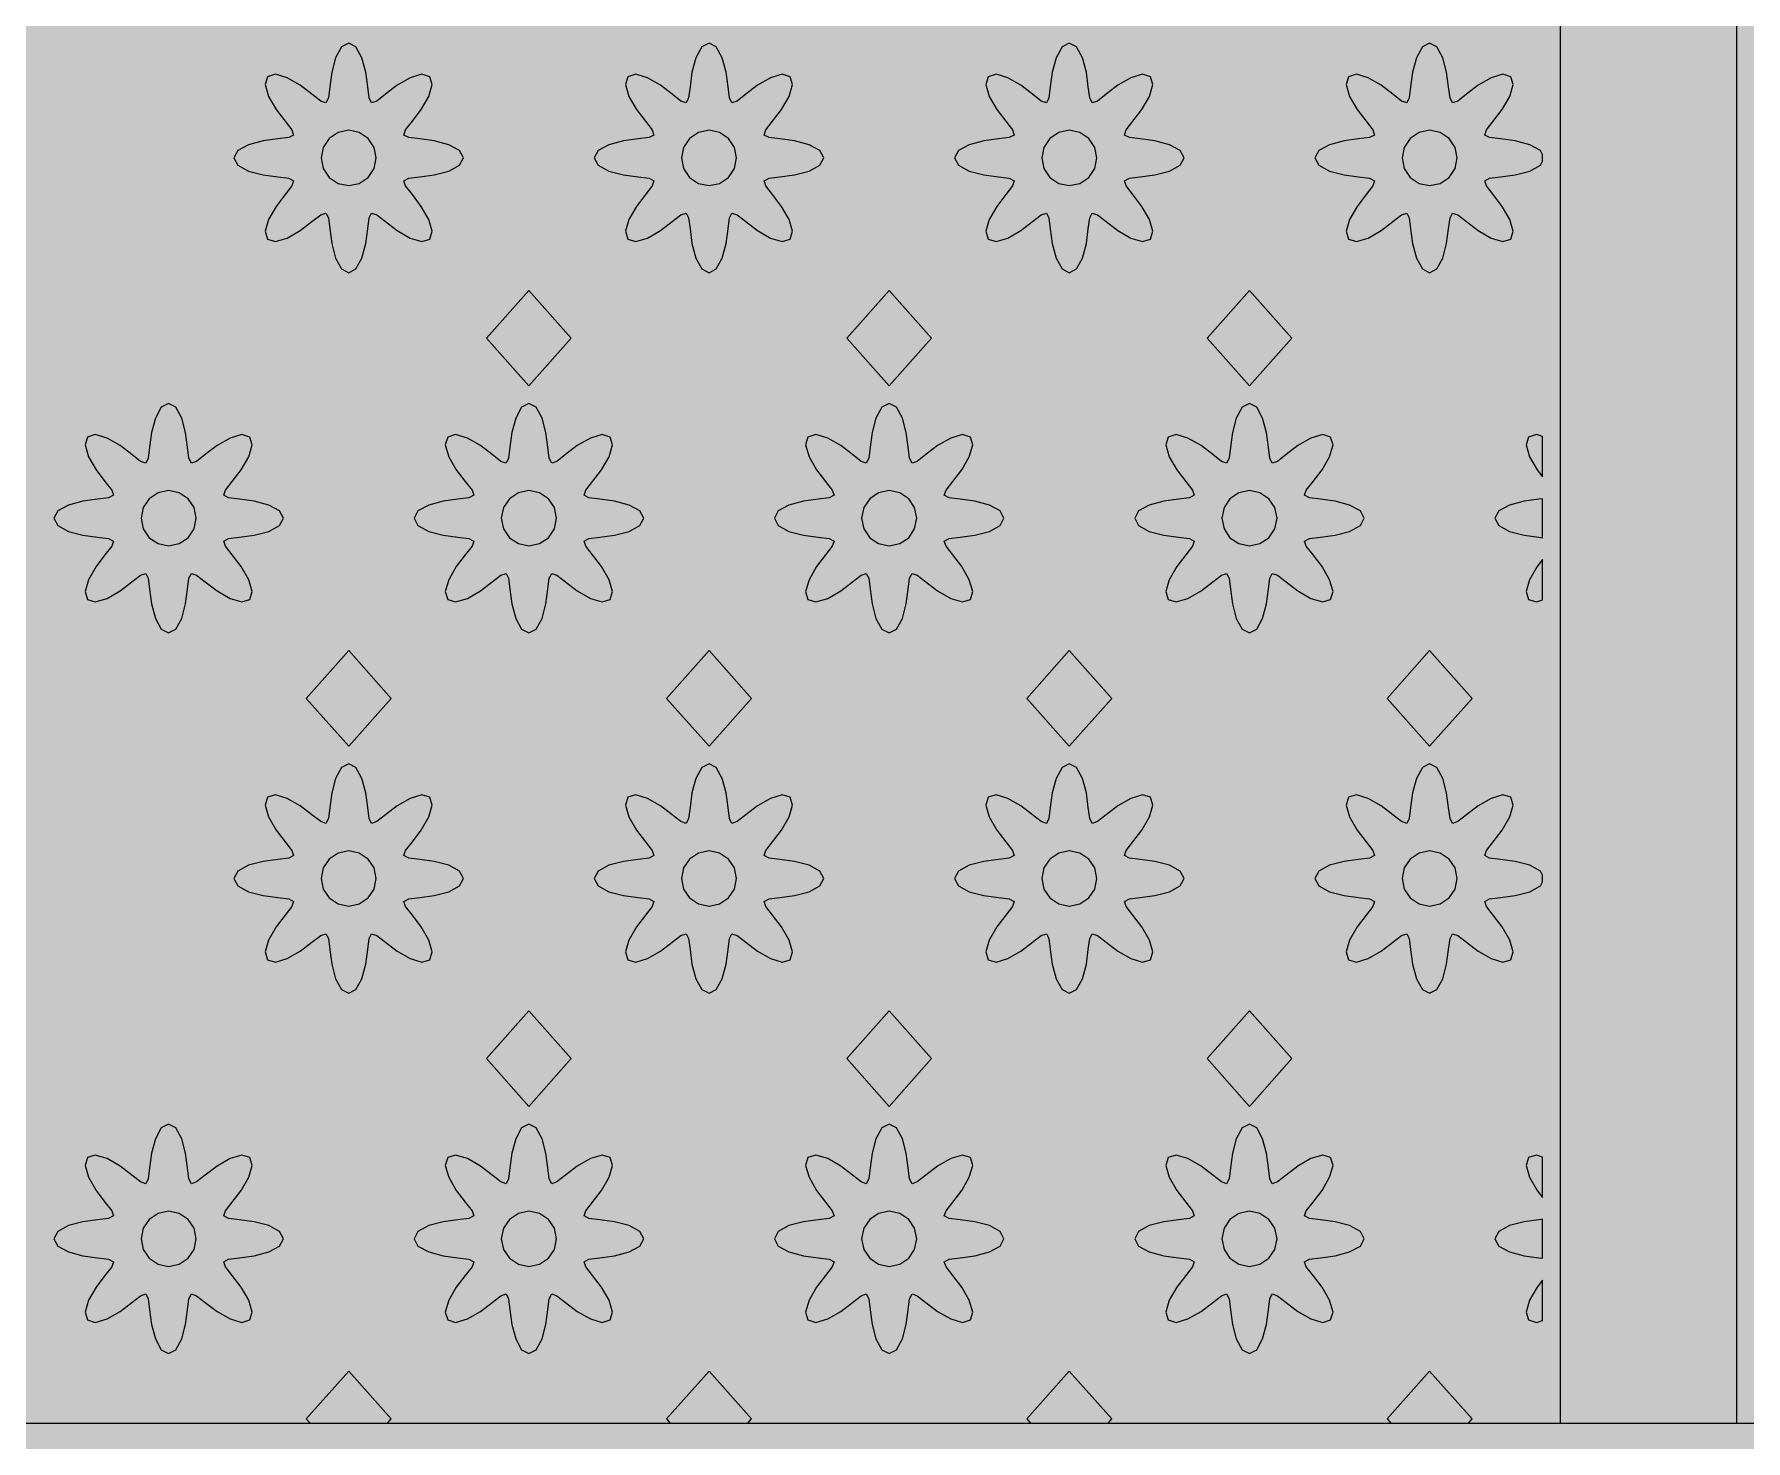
# Model space of a CAD drawing. Header units: millimetres. Extents: x -2000 to 16000, y -1200 to 12411.
# Drawn here: x 2279 to 3019, y 4466 to 5074 of the extents above; entities that cross this region are included whole.
import ezdxf

# ---------------------------------------------------------------- set-up
doc = ezdxf.new("R2010")
doc.units = ezdxf.units.MM
for name, color, linetype, lineweight, true_color in [('00_WHITE_BACKGROUND', 7, 'Continuous', 18, 0xffffff), ('03_FRAMES_DOORS', 7, 'Continuous', 18, 0x000000), ('06_ORNAMENT', 7, 'Continuous', 18, 0x000000)]:
    doc.layers.add(name, color=color, linetype=linetype, lineweight=lineweight, true_color=true_color)

msp = doc.modelspace()

# ---------------------------------------------------------------- linework, layer by layer
at = {"layer": '00_WHITE_BACKGROUND', "lineweight": 18, "true_color": 0xffffff}
msp.add_solid([(-2000, -1200), (16000, -1200), (-2000, 12410.687), (16000, 12410.687)], dxfattribs=at)
at = {"layer": '03_FRAMES_DOORS', "color": 7, "lineweight": 18, "true_color": 0x000000}
for points in [[(3015.2672, 4473.2824), (3015.2672, 5557.2519), (2938.9313, 5557.2519), (2938.9313, 4473.2824)], [(2259.542, 4473.2824), (2398.5344, 4473.2824), (2432, 4473.2824), (2554.2595, 4473.2824), (2587.7252, 4473.2824), (2709.9847, 4473.2824), (2743.4504, 4473.2824), (2865.7099, 4473.2824), (2899.1756, 4473.2824), (2938.9313, 4473.2824)], [(2938.9313, 4473.2824), (3015.2672, 4473.2824)], [(3015.2672, 4473.2824), (3022.9008, 4473.2824), (3054.9008, 4473.2824), (3177.1603, 4473.2824), (3210.626, 4473.2824), (3332.8855, 4473.2824), (3366.3511, 4473.2824), (3488.6107, 4473.2824), (3522.0763, 4473.2824), (3644.3359, 4473.2824), (3677.8015, 4473.2824), (3694.6565, 4473.2824)]]:
    msp.add_lwpolyline(points, dxfattribs=at)
at = {"layer": '06_ORNAMENT', "color": 7, "lineweight": 18, "true_color": 0x000000}
for points in [[(2365.6489, 5020.1069), (2367.3435, 5016.9618), (2371.9695, 5014.4122), (2378.2748, 5012.7481), (2384.5954, 5011.8779), (2389.3282, 5011.2977), (2391.4351, 5010.229), (2390.7023, 5007.9847), (2387.771, 5004.229), (2383.9084, 4999.1603), (2380.626, 4993.5267), (2379.1603, 4988.4427), (2380.1832, 4985.0229), (2383.6031, 4984), (2388.687, 4985.4656), (2394.3206, 4988.7481), (2399.3893, 4992.5954), (2403.145, 4995.5267), (2405.3893, 4996.2595), (2406.458, 4994.1679), (2407.0534, 4989.4351), (2407.9084, 4983.1145), (2409.5725, 4976.8092), (2412.1221, 4972.1832), (2415.2672, 4970.4885), (2418.4122, 4972.1832), (2420.9618, 4976.8092), (2422.626, 4983.1145), (2423.4809, 4989.4351), (2424.0763, 4994.1679), (2425.145, 4996.2595), (2427.3893, 4995.5267), (2431.145, 4992.5954), (2436.2137, 4988.7481), (2441.8473, 4985.4656), (2446.9313, 4984), (2450.3511, 4985.0229), (2451.374, 4988.4427), (2449.9084, 4993.5267), (2446.626, 4999.1603), (2442.7634, 5004.229), (2439.8321, 5007.9847), (2439.0992, 5010.229), (2441.2061, 5011.2977), (2445.9389, 5011.8779), (2452.2595, 5012.7481), (2458.5649, 5014.4122), (2463.1908, 5016.9618), (2464.8855, 5020.1069), (2463.1908, 5023.2519), (2458.5649, 5025.8015), (2452.2595, 5027.4656), (2445.9389, 5028.3206), (2441.2061, 5028.916), (2439.0992, 5029.9847), (2439.8321, 5032.229), (2442.7634, 5035.9847), (2446.626, 5041.0534), (2449.9084, 5046.687), (2451.374, 5051.771), (2450.3511, 5055.1908), (2446.9313, 5056.2137), (2441.8473, 5054.7481), (2436.2137, 5051.4656), (2431.145, 5047.6031), (2427.3893, 5044.6718), (2425.145, 5043.9389), (2424.0763, 5046.0458), (2423.4809, 5050.7786), (2422.626, 5057.084), (2420.9618, 5063.3893), (2418.4122, 5068.0305), (2415.2672, 5069.7252), (2412.1221, 5068.0305), (2409.5725, 5063.3893), (2407.9084, 5057.084), (2407.0534, 5050.7786), (2406.458, 5046.0458), (2405.3893, 5043.9389), (2403.145, 5044.6718), (2399.3893, 5047.6031), (2394.3206, 5051.4656), (2388.687, 5054.7481), (2383.6031, 5056.2137), (2380.1832, 5055.1908), (2379.1603, 5051.771), (2380.626, 5046.687), (2383.9084, 5041.0534), (2387.771, 5035.9847), (2390.7023, 5032.229), (2391.4351, 5029.9847), (2389.3282, 5028.916), (2384.5954, 5028.3206), (2378.2748, 5027.4656), (2371.9695, 5025.8015), (2367.3435, 5023.2519)], [(2521.374, 5020.1069), (2523.0687, 5016.9618), (2527.6947, 5014.4122), (2534, 5012.7481), (2540.3206, 5011.8779), (2545.0534, 5011.2977), (2547.1603, 5010.229), (2546.4275, 5007.9847), (2543.4962, 5004.229), (2539.6336, 4999.1603), (2536.3511, 4993.5267), (2534.8855, 4988.4427), (2535.9084, 4985.0229), (2539.3282, 4984), (2544.4122, 4985.4656), (2550.0458, 4988.7481), (2555.1145, 4992.5954), (2558.8702, 4995.5267), (2561.1145, 4996.2595), (2562.1832, 4994.1679), (2562.7786, 4989.4351), (2563.6336, 4983.1145), (2565.2977, 4976.8092), (2567.8473, 4972.1832), (2570.9924, 4970.4885), (2574.1374, 4972.1832), (2576.687, 4976.8092), (2578.3511, 4983.1145), (2579.2061, 4989.4351), (2579.8015, 4994.1679), (2580.8702, 4996.2595), (2583.1145, 4995.5267), (2586.8702, 4992.5954), (2591.9389, 4988.7481), (2597.5725, 4985.4656), (2602.6565, 4984), (2606.0763, 4985.0229), (2607.0992, 4988.4427), (2605.6336, 4993.5267), (2602.3511, 4999.1603), (2598.4885, 5004.229), (2595.5573, 5007.9847), (2594.8244, 5010.229), (2596.9313, 5011.2977), (2601.6641, 5011.8779), (2607.9847, 5012.7481), (2614.2901, 5014.4122), (2618.916, 5016.9618), (2620.6107, 5020.1069), (2618.916, 5023.2519), (2614.2901, 5025.8015), (2607.9847, 5027.4656), (2601.6641, 5028.3206), (2596.9313, 5028.916), (2594.8244, 5029.9847), (2595.5573, 5032.229), (2598.4885, 5035.9847), (2602.3511, 5041.0534), (2605.6336, 5046.687), (2607.0992, 5051.771), (2606.0763, 5055.1908), (2602.6565, 5056.2137), (2597.5725, 5054.7481), (2591.9389, 5051.4656), (2586.8702, 5047.6031), (2583.1145, 5044.6718), (2580.8702, 5043.9389), (2579.8015, 5046.0458), (2579.2061, 5050.7786), (2578.3511, 5057.084), (2576.687, 5063.3893), (2574.1374, 5068.0305), (2570.9924, 5069.7252), (2567.8473, 5068.0305), (2565.2977, 5063.3893), (2563.6336, 5057.084), (2562.7786, 5050.7786), (2562.1832, 5046.0458), (2561.1145, 5043.9389), (2558.8702, 5044.6718), (2555.1145, 5047.6031), (2550.0458, 5051.4656), (2544.4122, 5054.7481), (2539.3282, 5056.2137), (2535.9084, 5055.1908), (2534.8855, 5051.771), (2536.3511, 5046.687), (2539.6336, 5041.0534), (2543.4962, 5035.9847), (2546.4275, 5032.229), (2547.1603, 5029.9847), (2545.0534, 5028.916), (2540.3206, 5028.3206), (2534, 5027.4656), (2527.6947, 5025.8015), (2523.0687, 5023.2519)], [(2677.0992, 5020.1069), (2678.7939, 5016.9618), (2683.4198, 5014.4122), (2689.7252, 5012.7481), (2696.0458, 5011.8779), (2700.7786, 5011.2977), (2702.8855, 5010.229), (2702.1527, 5007.9847), (2699.2214, 5004.229), (2695.3588, 4999.1603), (2692.0763, 4993.5267), (2690.6107, 4988.4427), (2691.6336, 4985.0229), (2695.0534, 4984), (2700.1374, 4985.4656), (2705.771, 4988.7481), (2710.8397, 4992.5954), (2714.5954, 4995.5267), (2716.8397, 4996.2595), (2717.9084, 4994.1679), (2718.5038, 4989.4351), (2719.3588, 4983.1145), (2721.0229, 4976.8092), (2723.5725, 4972.1832), (2726.7176, 4970.4885), (2729.8626, 4972.1832), (2732.4122, 4976.8092), (2734.0763, 4983.1145), (2734.9313, 4989.4351), (2735.5267, 4994.1679), (2736.5954, 4996.2595), (2738.8397, 4995.5267), (2742.5954, 4992.5954), (2747.6641, 4988.7481), (2753.2977, 4985.4656), (2758.3817, 4984), (2761.8015, 4985.0229), (2762.8244, 4988.4427), (2761.3588, 4993.5267), (2758.0763, 4999.1603), (2754.2137, 5004.229), (2751.2824, 5007.9847), (2750.5496, 5010.229), (2752.6565, 5011.2977), (2757.3893, 5011.8779), (2763.7099, 5012.7481), (2770.0153, 5014.4122), (2774.6412, 5016.9618), (2776.3359, 5020.1069), (2774.6412, 5023.2519), (2770.0153, 5025.8015), (2763.7099, 5027.4656), (2757.3893, 5028.3206), (2752.6565, 5028.916), (2750.5496, 5029.9847), (2751.2824, 5032.229), (2754.2137, 5035.9847), (2758.0763, 5041.0534), (2761.3588, 5046.687), (2762.8244, 5051.771), (2761.8015, 5055.1908), (2758.3817, 5056.2137), (2753.2977, 5054.7481), (2747.6641, 5051.4656), (2742.5954, 5047.6031), (2738.8397, 5044.6718), (2736.5954, 5043.9389), (2735.5267, 5046.0458), (2734.9313, 5050.7786), (2734.0763, 5057.084), (2732.4122, 5063.3893), (2729.8626, 5068.0305), (2726.7176, 5069.7252), (2723.5725, 5068.0305), (2721.0229, 5063.3893), (2719.3588, 5057.084), (2718.5038, 5050.7786), (2717.9084, 5046.0458), (2716.8397, 5043.9389), (2714.5954, 5044.6718), (2710.8397, 5047.6031), (2705.771, 5051.4656), (2700.1374, 5054.7481), (2695.0534, 5056.2137), (2691.6336, 5055.1908), (2690.6107, 5051.771), (2692.0763, 5046.687), (2695.3588, 5041.0534), (2699.2214, 5035.9847), (2702.1527, 5032.229), (2702.8855, 5029.9847), (2700.7786, 5028.916), (2696.0458, 5028.3206), (2689.7252, 5027.4656), (2683.4198, 5025.8015), (2678.7939, 5023.2519)], [(2832.8244, 5020.1069), (2834.5191, 5016.9618), (2839.145, 5014.4122), (2845.4504, 5012.7481), (2851.771, 5011.8779), (2856.5038, 5011.2977), (2858.6107, 5010.229), (2857.8779, 5007.9847), (2854.9466, 5004.229), (2851.084, 4999.1603), (2847.8015, 4993.5267), (2846.3359, 4988.4427), (2847.3588, 4985.0229), (2850.7786, 4984), (2855.8626, 4985.4656), (2861.4962, 4988.7481), (2866.5649, 4992.5954), (2870.3206, 4995.5267), (2872.5649, 4996.2595), (2873.6336, 4994.1679), (2874.229, 4989.4351), (2875.084, 4983.1145), (2876.7481, 4976.8092), (2879.2977, 4972.1832), (2882.4427, 4970.4885), (2885.5878, 4972.1832), (2888.1374, 4976.8092), (2889.8015, 4983.1145), (2890.6565, 4989.4351), (2891.2519, 4994.1679), (2892.3206, 4996.2595), (2894.5649, 4995.5267), (2898.3206, 4992.5954), (2903.3893, 4988.7481), (2909.0229, 4985.4656), (2914.1069, 4984), (2917.5267, 4985.0229), (2918.5496, 4988.4427), (2917.084, 4993.5267), (2913.8015, 4999.1603), (2909.9389, 5004.229), (2907.0076, 5007.9847), (2906.2748, 5010.229), (2908.3817, 5011.2977), (2913.1145, 5011.8779), (2919.4351, 5012.7481), (2925.7405, 5014.4122), (2930.3664, 5016.9618), (2931.2977, 5018.687), (2931.2977, 5021.5115), (2930.3664, 5023.2519), (2925.7405, 5025.8015), (2919.4351, 5027.4656), (2913.1145, 5028.3206), (2908.3817, 5028.916), (2906.2748, 5029.9847), (2907.0076, 5032.229), (2909.9389, 5035.9847), (2913.8015, 5041.0534), (2917.084, 5046.687), (2918.5496, 5051.771), (2917.5267, 5055.1908), (2914.1069, 5056.2137), (2909.0229, 5054.7481), (2903.3893, 5051.4656), (2898.3206, 5047.6031), (2894.5649, 5044.6718), (2892.3206, 5043.9389), (2891.2519, 5046.0458), (2890.6565, 5050.7786), (2889.8015, 5057.084), (2888.1374, 5063.3893), (2885.5878, 5068.0305), (2882.4427, 5069.7252), (2879.2977, 5068.0305), (2876.7481, 5063.3893), (2875.084, 5057.084), (2874.229, 5050.7786), (2873.6336, 5046.0458), (2872.5649, 5043.9389), (2870.3206, 5044.6718), (2866.5649, 5047.6031), (2861.4962, 5051.4656), (2855.8626, 5054.7481), (2850.7786, 5056.2137), (2847.3588, 5055.1908), (2846.3359, 5051.771), (2847.8015, 5046.687), (2851.084, 5041.0534), (2854.9466, 5035.9847), (2857.8779, 5032.229), (2858.6107, 5029.9847), (2856.5038, 5028.916), (2851.771, 5028.3206), (2845.4504, 5027.4656), (2839.145, 5025.8015), (2834.5191, 5023.2519)], [(2403.3588, 5020.1069), (2404.2595, 5015.542), (2406.8397, 5011.6794), (2410.7176, 5009.0992), (2415.2672, 5008.1985), (2419.8168, 5009.0992), (2423.6947, 5011.6794), (2426.2748, 5015.542), (2427.1756, 5020.1069), (2426.2748, 5024.6565), (2423.6947, 5028.5191), (2419.8168, 5031.0992), (2415.2672, 5032.0153), (2410.7176, 5031.0992), (2406.8397, 5028.5191), (2404.2595, 5024.6565)], [(2559.084, 5020.1069), (2559.9847, 5015.542), (2562.5649, 5011.6794), (2566.4427, 5009.0992), (2570.9924, 5008.1985), (2575.542, 5009.0992), (2579.4198, 5011.6794), (2582, 5015.542), (2582.9008, 5020.1069), (2582, 5024.6565), (2579.4198, 5028.5191), (2575.542, 5031.0992), (2570.9924, 5032.0153), (2566.4427, 5031.0992), (2562.5649, 5028.5191), (2559.9847, 5024.6565)], [(2714.8092, 5020.1069), (2715.7099, 5015.542), (2718.2901, 5011.6794), (2722.1679, 5009.0992), (2726.7176, 5008.1985), (2731.2672, 5009.0992), (2735.145, 5011.6794), (2737.7252, 5015.542), (2738.626, 5020.1069), (2737.7252, 5024.6565), (2735.145, 5028.5191), (2731.2672, 5031.0992), (2726.7176, 5032.0153), (2722.1679, 5031.0992), (2718.2901, 5028.5191), (2715.7099, 5024.6565)], [(2870.5344, 5020.1069), (2871.4351, 5015.542), (2874.0153, 5011.6794), (2877.8931, 5009.0992), (2882.4427, 5008.1985), (2886.9924, 5009.0992), (2890.8702, 5011.6794), (2893.4504, 5015.542), (2894.3511, 5020.1069), (2893.4504, 5024.6565), (2890.8702, 5028.5191), (2886.9924, 5031.0992), (2882.4427, 5032.0153), (2877.8931, 5031.0992), (2874.0153, 5028.5191), (2871.4351, 5024.6565)], [(2474.8092, 4942.2443), (2493.1298, 4921.6336), (2511.4504, 4942.2443), (2493.1298, 4962.855)], [(2630.5344, 4942.2443), (2648.855, 4921.6336), (2667.1756, 4942.2443), (2648.855, 4962.855)], [(2786.2595, 4942.2443), (2804.5802, 4921.6336), (2822.9008, 4942.2443), (2804.5802, 4962.855)], [(2287.7863, 4864.3817), (2289.4809, 4861.2366), (2294.1069, 4858.687), (2300.4122, 4857.0229), (2306.7328, 4856.1527), (2311.4656, 4855.5725), (2313.5725, 4854.5038), (2312.8397, 4852.2595), (2309.9084, 4848.5038), (2306.0458, 4843.4351), (2302.7634, 4837.8015), (2301.2977, 4832.7176), (2302.3206, 4829.2977), (2305.7405, 4828.2748), (2310.8244, 4829.7405), (2316.458, 4833.0229), (2321.5267, 4836.8702), (2325.2824, 4839.8015), (2327.5267, 4840.5344), (2328.5954, 4838.4427), (2329.1908, 4833.7099), (2330.0458, 4827.3893), (2331.7099, 4821.084), (2334.2595, 4816.458), (2337.4046, 4814.7634), (2340.5496, 4816.458), (2343.0992, 4821.084), (2344.7634, 4827.3893), (2345.6183, 4833.7099), (2346.2137, 4838.4427), (2347.2824, 4840.5344), (2349.5267, 4839.8015), (2353.2824, 4836.8702), (2358.3511, 4833.0229), (2363.9847, 4829.7405), (2369.0687, 4828.2748), (2372.4885, 4829.2977), (2373.5115, 4832.7176), (2372.0458, 4837.8015), (2368.7634, 4843.4351), (2364.9008, 4848.5038), (2361.9695, 4852.2595), (2361.2366, 4854.5038), (2363.3435, 4855.5725), (2368.0763, 4856.1527), (2374.3969, 4857.0229), (2380.7023, 4858.687), (2385.3282, 4861.2366), (2387.0229, 4864.3817), (2385.3282, 4867.5267), (2380.7023, 4870.0763), (2374.3969, 4871.7405), (2368.0763, 4872.5954), (2363.3435, 4873.1908), (2361.2366, 4874.2595), (2361.9695, 4876.5038), (2364.9008, 4880.2595), (2368.7634, 4885.3282), (2372.0458, 4890.9618), (2373.5115, 4896.0458), (2372.4885, 4899.4656), (2369.0687, 4900.4885), (2363.9847, 4899.0229), (2358.3511, 4895.7405), (2353.2824, 4891.8779), (2349.5267, 4888.9466), (2347.2824, 4888.2137), (2346.2137, 4890.3206), (2345.6183, 4895.0534), (2344.7634, 4901.3588), (2343.0992, 4907.6641), (2340.5496, 4912.3053), (2337.4046, 4914), (2334.2595, 4912.3053), (2331.7099, 4907.6641), (2330.0458, 4901.3588), (2329.1908, 4895.0534), (2328.5954, 4890.3206), (2327.5267, 4888.2137), (2325.2824, 4888.9466), (2321.5267, 4891.8779), (2316.458, 4895.7405), (2310.8244, 4899.0229), (2305.7405, 4900.4885), (2302.3206, 4899.4656), (2301.2977, 4896.0458), (2302.7634, 4890.9618), (2306.0458, 4885.3282), (2309.9084, 4880.2595), (2312.8397, 4876.5038), (2313.5725, 4874.2595), (2311.4656, 4873.1908), (2306.7328, 4872.5954), (2300.4122, 4871.7405), (2294.1069, 4870.0763), (2289.4809, 4867.5267)], [(2443.5115, 4864.3817), (2445.2061, 4861.2366), (2449.8321, 4858.687), (2456.1374, 4857.0229), (2462.458, 4856.1527), (2467.1908, 4855.5725), (2469.2977, 4854.5038), (2468.5649, 4852.2595), (2465.6336, 4848.5038), (2461.771, 4843.4351), (2458.4885, 4837.8015), (2457.0229, 4832.7176), (2458.0458, 4829.2977), (2461.4656, 4828.2748), (2466.5496, 4829.7405), (2472.1832, 4833.0229), (2477.2519, 4836.8702), (2481.0076, 4839.8015), (2483.2519, 4840.5344), (2484.3206, 4838.4427), (2484.916, 4833.7099), (2485.771, 4827.3893), (2487.4351, 4821.084), (2489.9847, 4816.458), (2493.1298, 4814.7634), (2496.2748, 4816.458), (2498.8244, 4821.084), (2500.4885, 4827.3893), (2501.3435, 4833.7099), (2501.9389, 4838.4427), (2503.0076, 4840.5344), (2505.2519, 4839.8015), (2509.0076, 4836.8702), (2514.0763, 4833.0229), (2519.7099, 4829.7405), (2524.7939, 4828.2748), (2528.2137, 4829.2977), (2529.2366, 4832.7176), (2527.771, 4837.8015), (2524.4885, 4843.4351), (2520.626, 4848.5038), (2517.6947, 4852.2595), (2516.9618, 4854.5038), (2519.0687, 4855.5725), (2523.8015, 4856.1527), (2530.1221, 4857.0229), (2536.4275, 4858.687), (2541.0534, 4861.2366), (2542.7481, 4864.3817), (2541.0534, 4867.5267), (2536.4275, 4870.0763), (2530.1221, 4871.7405), (2523.8015, 4872.5954), (2519.0687, 4873.1908), (2516.9618, 4874.2595), (2517.6947, 4876.5038), (2520.626, 4880.2595), (2524.4885, 4885.3282), (2527.771, 4890.9618), (2529.2366, 4896.0458), (2528.2137, 4899.4656), (2524.7939, 4900.4885), (2519.7099, 4899.0229), (2514.0763, 4895.7405), (2509.0076, 4891.8779), (2505.2519, 4888.9466), (2503.0076, 4888.2137), (2501.9389, 4890.3206), (2501.3435, 4895.0534), (2500.4885, 4901.3588), (2498.8244, 4907.6641), (2496.2748, 4912.3053), (2493.1298, 4914), (2489.9847, 4912.3053), (2487.4351, 4907.6641), (2485.771, 4901.3588), (2484.916, 4895.0534), (2484.3206, 4890.3206), (2483.2519, 4888.2137), (2481.0076, 4888.9466), (2477.2519, 4891.8779), (2472.1832, 4895.7405), (2466.5496, 4899.0229), (2461.4656, 4900.4885), (2458.0458, 4899.4656), (2457.0229, 4896.0458), (2458.4885, 4890.9618), (2461.771, 4885.3282), (2465.6336, 4880.2595), (2468.5649, 4876.5038), (2469.2977, 4874.2595), (2467.1908, 4873.1908), (2462.458, 4872.5954), (2456.1374, 4871.7405), (2449.8321, 4870.0763), (2445.2061, 4867.5267)], [(2599.2366, 4864.3817), (2600.9313, 4861.2366), (2605.5573, 4858.687), (2611.8626, 4857.0229), (2618.1832, 4856.1527), (2622.916, 4855.5725), (2625.0229, 4854.5038), (2624.2901, 4852.2595), (2621.3588, 4848.5038), (2617.4962, 4843.4351), (2614.2137, 4837.8015), (2612.7481, 4832.7176), (2613.771, 4829.2977), (2617.1908, 4828.2748), (2622.2748, 4829.7405), (2627.9084, 4833.0229), (2632.9771, 4836.8702), (2636.7328, 4839.8015), (2638.9771, 4840.5344), (2640.0458, 4838.4427), (2640.6412, 4833.7099), (2641.4962, 4827.3893), (2643.1603, 4821.084), (2645.7099, 4816.458), (2648.855, 4814.7634), (2652, 4816.458), (2654.5496, 4821.084), (2656.2137, 4827.3893), (2657.0687, 4833.7099), (2657.6641, 4838.4427), (2658.7328, 4840.5344), (2660.9771, 4839.8015), (2664.7328, 4836.8702), (2669.8015, 4833.0229), (2675.4351, 4829.7405), (2680.5191, 4828.2748), (2683.9389, 4829.2977), (2684.9618, 4832.7176), (2683.4962, 4837.8015), (2680.2137, 4843.4351), (2676.3511, 4848.5038), (2673.4198, 4852.2595), (2672.687, 4854.5038), (2674.7939, 4855.5725), (2679.5267, 4856.1527), (2685.8473, 4857.0229), (2692.1527, 4858.687), (2696.7786, 4861.2366), (2698.4733, 4864.3817), (2696.7786, 4867.5267), (2692.1527, 4870.0763), (2685.8473, 4871.7405), (2679.5267, 4872.5954), (2674.7939, 4873.1908), (2672.687, 4874.2595), (2673.4198, 4876.5038), (2676.3511, 4880.2595), (2680.2137, 4885.3282), (2683.4962, 4890.9618), (2684.9618, 4896.0458), (2683.9389, 4899.4656), (2680.5191, 4900.4885), (2675.4351, 4899.0229), (2669.8015, 4895.7405), (2664.7328, 4891.8779), (2660.9771, 4888.9466), (2658.7328, 4888.2137), (2657.6641, 4890.3206), (2657.0687, 4895.0534), (2656.2137, 4901.3588), (2654.5496, 4907.6641), (2652, 4912.3053), (2648.855, 4914), (2645.7099, 4912.3053), (2643.1603, 4907.6641), (2641.4962, 4901.3588), (2640.6412, 4895.0534), (2640.0458, 4890.3206), (2638.9771, 4888.2137), (2636.7328, 4888.9466), (2632.9771, 4891.8779), (2627.9084, 4895.7405), (2622.2748, 4899.0229), (2617.1908, 4900.4885), (2613.771, 4899.4656), (2612.7481, 4896.0458), (2614.2137, 4890.9618), (2617.4962, 4885.3282), (2621.3588, 4880.2595), (2624.2901, 4876.5038), (2625.0229, 4874.2595), (2622.916, 4873.1908), (2618.1832, 4872.5954), (2611.8626, 4871.7405), (2605.5573, 4870.0763), (2600.9313, 4867.5267)], [(2754.9618, 4864.3817), (2756.6565, 4861.2366), (2761.2824, 4858.687), (2767.5878, 4857.0229), (2773.9084, 4856.1527), (2778.6412, 4855.5725), (2780.7481, 4854.5038), (2780.0153, 4852.2595), (2777.084, 4848.5038), (2773.2214, 4843.4351), (2769.9389, 4837.8015), (2768.4733, 4832.7176), (2769.4962, 4829.2977), (2772.916, 4828.2748), (2778, 4829.7405), (2783.6336, 4833.0229), (2788.7023, 4836.8702), (2792.458, 4839.8015), (2794.7023, 4840.5344), (2795.771, 4838.4427), (2796.3664, 4833.7099), (2797.2214, 4827.3893), (2798.8855, 4821.084), (2801.4351, 4816.458), (2804.5802, 4814.7634), (2807.7252, 4816.458), (2810.2748, 4821.084), (2811.9389, 4827.3893), (2812.7939, 4833.7099), (2813.3893, 4838.4427), (2814.458, 4840.5344), (2816.7023, 4839.8015), (2820.458, 4836.8702), (2825.5267, 4833.0229), (2831.1603, 4829.7405), (2836.2443, 4828.2748), (2839.6641, 4829.2977), (2840.687, 4832.7176), (2839.2214, 4837.8015), (2835.9389, 4843.4351), (2832.0763, 4848.5038), (2829.145, 4852.2595), (2828.4122, 4854.5038), (2830.5191, 4855.5725), (2835.2519, 4856.1527), (2841.5725, 4857.0229), (2847.8779, 4858.687), (2852.5038, 4861.2366), (2854.1985, 4864.3817), (2852.5038, 4867.5267), (2847.8779, 4870.0763), (2841.5725, 4871.7405), (2835.2519, 4872.5954), (2830.5191, 4873.1908), (2828.4122, 4874.2595), (2829.145, 4876.5038), (2832.0763, 4880.2595), (2835.9389, 4885.3282), (2839.2214, 4890.9618), (2840.687, 4896.0458), (2839.6641, 4899.4656), (2836.2443, 4900.4885), (2831.1603, 4899.0229), (2825.5267, 4895.7405), (2820.458, 4891.8779), (2816.7023, 4888.9466), (2814.458, 4888.2137), (2813.3893, 4890.3206), (2812.7939, 4895.0534), (2811.9389, 4901.3588), (2810.2748, 4907.6641), (2807.7252, 4912.3053), (2804.5802, 4914), (2801.4351, 4912.3053), (2798.8855, 4907.6641), (2797.2214, 4901.3588), (2796.3664, 4895.0534), (2795.771, 4890.3206), (2794.7023, 4888.2137), (2792.458, 4888.9466), (2788.7023, 4891.8779), (2783.6336, 4895.7405), (2778, 4899.0229), (2772.916, 4900.4885), (2769.4962, 4899.4656), (2768.4733, 4896.0458), (2769.9389, 4890.9618), (2773.2214, 4885.3282), (2777.084, 4880.2595), (2780.0153, 4876.5038), (2780.7481, 4874.2595), (2778.6412, 4873.1908), (2773.9084, 4872.5954), (2767.5878, 4871.7405), (2761.2824, 4870.0763), (2756.6565, 4867.5267)], [(2924.1985, 4896.0458), (2925.6641, 4890.9618), (2928.9466, 4885.3282), (2931.2977, 4882.2443), (2931.2977, 4899.7252), (2928.6412, 4900.4885), (2925.2214, 4899.4656)], [(2325.4962, 4864.3817), (2326.3969, 4859.8168), (2328.9771, 4855.9542), (2332.855, 4853.374), (2337.4046, 4852.4733), (2341.9542, 4853.374), (2345.8321, 4855.9542), (2348.4122, 4859.8168), (2349.313, 4864.3817), (2348.4122, 4868.9313), (2345.8321, 4872.7939), (2341.9542, 4875.374), (2337.4046, 4876.2901), (2332.855, 4875.374), (2328.9771, 4872.7939), (2326.3969, 4868.9313)], [(2481.2214, 4864.3817), (2482.1221, 4859.8168), (2484.7023, 4855.9542), (2488.5802, 4853.374), (2493.1298, 4852.4733), (2497.6794, 4853.374), (2501.5573, 4855.9542), (2504.1374, 4859.8168), (2505.0382, 4864.3817), (2504.1374, 4868.9313), (2501.5573, 4872.7939), (2497.6794, 4875.374), (2493.1298, 4876.2901), (2488.5802, 4875.374), (2484.7023, 4872.7939), (2482.1221, 4868.9313)], [(2636.9466, 4864.3817), (2637.8473, 4859.8168), (2640.4275, 4855.9542), (2644.3053, 4853.374), (2648.855, 4852.4733), (2653.4046, 4853.374), (2657.2824, 4855.9542), (2659.8626, 4859.8168), (2660.7634, 4864.3817), (2659.8626, 4868.9313), (2657.2824, 4872.7939), (2653.4046, 4875.374), (2648.855, 4876.2901), (2644.3053, 4875.374), (2640.4275, 4872.7939), (2637.8473, 4868.9313)], [(2792.6718, 4864.3817), (2793.5725, 4859.8168), (2796.1527, 4855.9542), (2800.0305, 4853.374), (2804.5802, 4852.4733), (2809.1298, 4853.374), (2813.0076, 4855.9542), (2815.5878, 4859.8168), (2816.4885, 4864.3817), (2815.5878, 4868.9313), (2813.0076, 4872.7939), (2809.1298, 4875.374), (2804.5802, 4876.2901), (2800.0305, 4875.374), (2796.1527, 4872.7939), (2793.5725, 4868.9313)], [(2910.687, 4864.3817), (2912.3817, 4861.2366), (2917.0076, 4858.687), (2923.313, 4857.0229), (2929.6336, 4856.1527), (2931.2977, 4855.9542), (2931.2977, 4872.8092), (2929.6336, 4872.5954), (2923.313, 4871.7405), (2917.0076, 4870.0763), (2912.3817, 4867.5267)], [(2924.1985, 4832.7176), (2925.2214, 4829.2977), (2928.6412, 4828.2748), (2931.2977, 4829.0382), (2931.2977, 4846.5191), (2928.9466, 4843.4351), (2925.6641, 4837.8015)], [(2396.9466, 4786.5191), (2415.2672, 4765.9084), (2433.5878, 4786.5191), (2415.2672, 4807.1298)], [(2552.6718, 4786.5191), (2570.9924, 4765.9084), (2589.313, 4786.5191), (2570.9924, 4807.1298)], [(2708.3969, 4786.5191), (2726.7176, 4765.9084), (2745.0382, 4786.5191), (2726.7176, 4807.1298)], [(2864.1221, 4786.5191), (2882.4427, 4765.9084), (2900.7634, 4786.5191), (2882.4427, 4807.1298)], [(2365.6489, 4708.6565), (2367.3435, 4705.5115), (2371.9695, 4702.9618), (2378.2748, 4701.2977), (2384.5954, 4700.4275), (2389.3282, 4699.8473), (2391.4351, 4698.7786), (2390.7023, 4696.5344), (2387.771, 4692.7786), (2383.9084, 4687.7099), (2380.626, 4682.0763), (2379.1603, 4676.9924), (2380.1832, 4673.5725), (2383.6031, 4672.5496), (2388.687, 4674.0153), (2394.3206, 4677.2977), (2399.3893, 4681.145), (2403.145, 4684.0763), (2405.3893, 4684.8092), (2406.458, 4682.7176), (2407.0534, 4677.9847), (2407.9084, 4671.6641), (2409.5725, 4665.3588), (2412.1221, 4660.7328), (2415.2672, 4659.0382), (2418.4122, 4660.7328), (2420.9618, 4665.3588), (2422.626, 4671.6641), (2423.4809, 4677.9847), (2424.0763, 4682.7176), (2425.145, 4684.8092), (2427.3893, 4684.0763), (2431.145, 4681.145), (2436.2137, 4677.2977), (2441.8473, 4674.0153), (2446.9313, 4672.5496), (2450.3511, 4673.5725), (2451.374, 4676.9924), (2449.9084, 4682.0763), (2446.626, 4687.7099), (2442.7634, 4692.7786), (2439.8321, 4696.5344), (2439.0992, 4698.7786), (2441.2061, 4699.8473), (2445.9389, 4700.4275), (2452.2595, 4701.2977), (2458.5649, 4702.9618), (2463.1908, 4705.5115), (2464.8855, 4708.6565), (2463.1908, 4711.8015), (2458.5649, 4714.3511), (2452.2595, 4716.0153), (2445.9389, 4716.8702), (2441.2061, 4717.4656), (2439.0992, 4718.5344), (2439.8321, 4720.7786), (2442.7634, 4724.5344), (2446.626, 4729.6031), (2449.9084, 4735.2366), (2451.374, 4740.3206), (2450.3511, 4743.7405), (2446.9313, 4744.7634), (2441.8473, 4743.2977), (2436.2137, 4740.0153), (2431.145, 4736.1527), (2427.3893, 4733.2214), (2425.145, 4732.4885), (2424.0763, 4734.5954), (2423.4809, 4739.3282), (2422.626, 4745.6336), (2420.9618, 4751.9389), (2418.4122, 4756.5802), (2415.2672, 4758.2748), (2412.1221, 4756.5802), (2409.5725, 4751.9389), (2407.9084, 4745.6336), (2407.0534, 4739.3282), (2406.458, 4734.5954), (2405.3893, 4732.4885), (2403.145, 4733.2214), (2399.3893, 4736.1527), (2394.3206, 4740.0153), (2388.687, 4743.2977), (2383.6031, 4744.7634), (2380.1832, 4743.7405), (2379.1603, 4740.3206), (2380.626, 4735.2366), (2383.9084, 4729.6031), (2387.771, 4724.5344), (2390.7023, 4720.7786), (2391.4351, 4718.5344), (2389.3282, 4717.4656), (2384.5954, 4716.8702), (2378.2748, 4716.0153), (2371.9695, 4714.3511), (2367.3435, 4711.8015)], [(2521.374, 4708.6565), (2523.0687, 4705.5115), (2527.6947, 4702.9618), (2534, 4701.2977), (2540.3206, 4700.4275), (2545.0534, 4699.8473), (2547.1603, 4698.7786), (2546.4275, 4696.5344), (2543.4962, 4692.7786), (2539.6336, 4687.7099), (2536.3511, 4682.0763), (2534.8855, 4676.9924), (2535.9084, 4673.5725), (2539.3282, 4672.5496), (2544.4122, 4674.0153), (2550.0458, 4677.2977), (2555.1145, 4681.145), (2558.8702, 4684.0763), (2561.1145, 4684.8092), (2562.1832, 4682.7176), (2562.7786, 4677.9847), (2563.6336, 4671.6641), (2565.2977, 4665.3588), (2567.8473, 4660.7328), (2570.9924, 4659.0382), (2574.1374, 4660.7328), (2576.687, 4665.3588), (2578.3511, 4671.6641), (2579.2061, 4677.9847), (2579.8015, 4682.7176), (2580.8702, 4684.8092), (2583.1145, 4684.0763), (2586.8702, 4681.145), (2591.9389, 4677.2977), (2597.5725, 4674.0153), (2602.6565, 4672.5496), (2606.0763, 4673.5725), (2607.0992, 4676.9924), (2605.6336, 4682.0763), (2602.3511, 4687.7099), (2598.4885, 4692.7786), (2595.5573, 4696.5344), (2594.8244, 4698.7786), (2596.9313, 4699.8473), (2601.6641, 4700.4275), (2607.9847, 4701.2977), (2614.2901, 4702.9618), (2618.916, 4705.5115), (2620.6107, 4708.6565), (2618.916, 4711.8015), (2614.2901, 4714.3511), (2607.9847, 4716.0153), (2601.6641, 4716.8702), (2596.9313, 4717.4656), (2594.8244, 4718.5344), (2595.5573, 4720.7786), (2598.4885, 4724.5344), (2602.3511, 4729.6031), (2605.6336, 4735.2366), (2607.0992, 4740.3206), (2606.0763, 4743.7405), (2602.6565, 4744.7634), (2597.5725, 4743.2977), (2591.9389, 4740.0153), (2586.8702, 4736.1527), (2583.1145, 4733.2214), (2580.8702, 4732.4885), (2579.8015, 4734.5954), (2579.2061, 4739.3282), (2578.3511, 4745.6336), (2576.687, 4751.9389), (2574.1374, 4756.5802), (2570.9924, 4758.2748), (2567.8473, 4756.5802), (2565.2977, 4751.9389), (2563.6336, 4745.6336), (2562.7786, 4739.3282), (2562.1832, 4734.5954), (2561.1145, 4732.4885), (2558.8702, 4733.2214), (2555.1145, 4736.1527), (2550.0458, 4740.0153), (2544.4122, 4743.2977), (2539.3282, 4744.7634), (2535.9084, 4743.7405), (2534.8855, 4740.3206), (2536.3511, 4735.2366), (2539.6336, 4729.6031), (2543.4962, 4724.5344), (2546.4275, 4720.7786), (2547.1603, 4718.5344), (2545.0534, 4717.4656), (2540.3206, 4716.8702), (2534, 4716.0153), (2527.6947, 4714.3511), (2523.0687, 4711.8015)], [(2677.0992, 4708.6565), (2678.7939, 4705.5115), (2683.4198, 4702.9618), (2689.7252, 4701.2977), (2696.0458, 4700.4275), (2700.7786, 4699.8473), (2702.8855, 4698.7786), (2702.1527, 4696.5344), (2699.2214, 4692.7786), (2695.3588, 4687.7099), (2692.0763, 4682.0763), (2690.6107, 4676.9924), (2691.6336, 4673.5725), (2695.0534, 4672.5496), (2700.1374, 4674.0153), (2705.771, 4677.2977), (2710.8397, 4681.145), (2714.5954, 4684.0763), (2716.8397, 4684.8092), (2717.9084, 4682.7176), (2718.5038, 4677.9847), (2719.3588, 4671.6641), (2721.0229, 4665.3588), (2723.5725, 4660.7328), (2726.7176, 4659.0382), (2729.8626, 4660.7328), (2732.4122, 4665.3588), (2734.0763, 4671.6641), (2734.9313, 4677.9847), (2735.5267, 4682.7176), (2736.5954, 4684.8092), (2738.8397, 4684.0763), (2742.5954, 4681.145), (2747.6641, 4677.2977), (2753.2977, 4674.0153), (2758.3817, 4672.5496), (2761.8015, 4673.5725), (2762.8244, 4676.9924), (2761.3588, 4682.0763), (2758.0763, 4687.7099), (2754.2137, 4692.7786), (2751.2824, 4696.5344), (2750.5496, 4698.7786), (2752.6565, 4699.8473), (2757.3893, 4700.4275), (2763.7099, 4701.2977), (2770.0153, 4702.9618), (2774.6412, 4705.5115), (2776.3359, 4708.6565), (2774.6412, 4711.8015), (2770.0153, 4714.3511), (2763.7099, 4716.0153), (2757.3893, 4716.8702), (2752.6565, 4717.4656), (2750.5496, 4718.5344), (2751.2824, 4720.7786), (2754.2137, 4724.5344), (2758.0763, 4729.6031), (2761.3588, 4735.2366), (2762.8244, 4740.3206), (2761.8015, 4743.7405), (2758.3817, 4744.7634), (2753.2977, 4743.2977), (2747.6641, 4740.0153), (2742.5954, 4736.1527), (2738.8397, 4733.2214), (2736.5954, 4732.4885), (2735.5267, 4734.5954), (2734.9313, 4739.3282), (2734.0763, 4745.6336), (2732.4122, 4751.9389), (2729.8626, 4756.5802), (2726.7176, 4758.2748), (2723.5725, 4756.5802), (2721.0229, 4751.9389), (2719.3588, 4745.6336), (2718.5038, 4739.3282), (2717.9084, 4734.5954), (2716.8397, 4732.4885), (2714.5954, 4733.2214), (2710.8397, 4736.1527), (2705.771, 4740.0153), (2700.1374, 4743.2977), (2695.0534, 4744.7634), (2691.6336, 4743.7405), (2690.6107, 4740.3206), (2692.0763, 4735.2366), (2695.3588, 4729.6031), (2699.2214, 4724.5344), (2702.1527, 4720.7786), (2702.8855, 4718.5344), (2700.7786, 4717.4656), (2696.0458, 4716.8702), (2689.7252, 4716.0153), (2683.4198, 4714.3511), (2678.7939, 4711.8015)], [(2832.8244, 4708.6565), (2834.5191, 4705.5115), (2839.145, 4702.9618), (2845.4504, 4701.2977), (2851.771, 4700.4275), (2856.5038, 4699.8473), (2858.6107, 4698.7786), (2857.8779, 4696.5344), (2854.9466, 4692.7786), (2851.084, 4687.7099), (2847.8015, 4682.0763), (2846.3359, 4676.9924), (2847.3588, 4673.5725), (2850.7786, 4672.5496), (2855.8626, 4674.0153), (2861.4962, 4677.2977), (2866.5649, 4681.145), (2870.3206, 4684.0763), (2872.5649, 4684.8092), (2873.6336, 4682.7176), (2874.229, 4677.9847), (2875.084, 4671.6641), (2876.7481, 4665.3588), (2879.2977, 4660.7328), (2882.4427, 4659.0382), (2885.5878, 4660.7328), (2888.1374, 4665.3588), (2889.8015, 4671.6641), (2890.6565, 4677.9847), (2891.2519, 4682.7176), (2892.3206, 4684.8092), (2894.5649, 4684.0763), (2898.3206, 4681.145), (2903.3893, 4677.2977), (2909.0229, 4674.0153), (2914.1069, 4672.5496), (2917.5267, 4673.5725), (2918.5496, 4676.9924), (2917.084, 4682.0763), (2913.8015, 4687.7099), (2909.9389, 4692.7786), (2907.0076, 4696.5344), (2906.2748, 4698.7786), (2908.3817, 4699.8473), (2913.1145, 4700.4275), (2919.4351, 4701.2977), (2925.7405, 4702.9618), (2930.3664, 4705.5115), (2931.2977, 4707.2366), (2931.2977, 4710.0611), (2930.3664, 4711.8015), (2925.7405, 4714.3511), (2919.4351, 4716.0153), (2913.1145, 4716.8702), (2908.3817, 4717.4656), (2906.2748, 4718.5344), (2907.0076, 4720.7786), (2909.9389, 4724.5344), (2913.8015, 4729.6031), (2917.084, 4735.2366), (2918.5496, 4740.3206), (2917.5267, 4743.7405), (2914.1069, 4744.7634), (2909.0229, 4743.2977), (2903.3893, 4740.0153), (2898.3206, 4736.1527), (2894.5649, 4733.2214), (2892.3206, 4732.4885), (2891.2519, 4734.5954), (2890.6565, 4739.3282), (2889.8015, 4745.6336), (2888.1374, 4751.9389), (2885.5878, 4756.5802), (2882.4427, 4758.2748), (2879.2977, 4756.5802), (2876.7481, 4751.9389), (2875.084, 4745.6336), (2874.229, 4739.3282), (2873.6336, 4734.5954), (2872.5649, 4732.4885), (2870.3206, 4733.2214), (2866.5649, 4736.1527), (2861.4962, 4740.0153), (2855.8626, 4743.2977), (2850.7786, 4744.7634), (2847.3588, 4743.7405), (2846.3359, 4740.3206), (2847.8015, 4735.2366), (2851.084, 4729.6031), (2854.9466, 4724.5344), (2857.8779, 4720.7786), (2858.6107, 4718.5344), (2856.5038, 4717.4656), (2851.771, 4716.8702), (2845.4504, 4716.0153), (2839.145, 4714.3511), (2834.5191, 4711.8015)], [(2403.3588, 4708.6565), (2404.2595, 4704.0916), (2406.8397, 4700.229), (2410.7176, 4697.6489), (2415.2672, 4696.7481), (2419.8168, 4697.6489), (2423.6947, 4700.229), (2426.2748, 4704.0916), (2427.1756, 4708.6565), (2426.2748, 4713.2061), (2423.6947, 4717.0687), (2419.8168, 4719.6489), (2415.2672, 4720.5649), (2410.7176, 4719.6489), (2406.8397, 4717.0687), (2404.2595, 4713.2061)], [(2559.084, 4708.6565), (2559.9847, 4704.0916), (2562.5649, 4700.229), (2566.4427, 4697.6489), (2570.9924, 4696.7481), (2575.542, 4697.6489), (2579.4198, 4700.229), (2582, 4704.0916), (2582.9008, 4708.6565), (2582, 4713.2061), (2579.4198, 4717.0687), (2575.542, 4719.6489), (2570.9924, 4720.5649), (2566.4427, 4719.6489), (2562.5649, 4717.0687), (2559.9847, 4713.2061)], [(2714.8092, 4708.6565), (2715.7099, 4704.0916), (2718.2901, 4700.229), (2722.1679, 4697.6489), (2726.7176, 4696.7481), (2731.2672, 4697.6489), (2735.145, 4700.229), (2737.7252, 4704.0916), (2738.626, 4708.6565), (2737.7252, 4713.2061), (2735.145, 4717.0687), (2731.2672, 4719.6489), (2726.7176, 4720.5649), (2722.1679, 4719.6489), (2718.2901, 4717.0687), (2715.7099, 4713.2061)], [(2870.5344, 4708.6565), (2871.4351, 4704.0916), (2874.0153, 4700.229), (2877.8931, 4697.6489), (2882.4427, 4696.7481), (2886.9924, 4697.6489), (2890.8702, 4700.229), (2893.4504, 4704.0916), (2894.3511, 4708.6565), (2893.4504, 4713.2061), (2890.8702, 4717.0687), (2886.9924, 4719.6489), (2882.4427, 4720.5649), (2877.8931, 4719.6489), (2874.0153, 4717.0687), (2871.4351, 4713.2061)], [(2474.8092, 4630.7939), (2493.1298, 4610.1832), (2511.4504, 4630.7939), (2493.1298, 4651.4046)], [(2630.5344, 4630.7939), (2648.855, 4610.1832), (2667.1756, 4630.7939), (2648.855, 4651.4046)], [(2786.2595, 4630.7939), (2804.5802, 4610.1832), (2822.9008, 4630.7939), (2804.5802, 4651.4046)], [(2287.7863, 4552.9313), (2289.4809, 4549.7863), (2294.1069, 4547.2366), (2300.4122, 4545.5725), (2306.7328, 4544.7023), (2311.4656, 4544.1221), (2313.5725, 4543.0534), (2312.8397, 4540.8092), (2309.9084, 4537.0534), (2306.0458, 4531.9847), (2302.7634, 4526.3511), (2301.2977, 4521.2672), (2302.3206, 4517.8473), (2305.7405, 4516.8244), (2310.8244, 4518.2901), (2316.458, 4521.5725), (2321.5267, 4525.4198), (2325.2824, 4528.3511), (2327.5267, 4529.084), (2328.5954, 4526.9924), (2329.1908, 4522.2595), (2330.0458, 4515.9389), (2331.7099, 4509.6336), (2334.2595, 4505.0076), (2337.4046, 4503.313), (2340.5496, 4505.0076), (2343.0992, 4509.6336), (2344.7634, 4515.9389), (2345.6183, 4522.2595), (2346.2137, 4526.9924), (2347.2824, 4529.084), (2349.5267, 4528.3511), (2353.2824, 4525.4198), (2358.3511, 4521.5725), (2363.9847, 4518.2901), (2369.0687, 4516.8244), (2372.4885, 4517.8473), (2373.5115, 4521.2672), (2372.0458, 4526.3511), (2368.7634, 4531.9847), (2364.9008, 4537.0534), (2361.9695, 4540.8092), (2361.2366, 4543.0534), (2363.3435, 4544.1221), (2368.0763, 4544.7023), (2374.3969, 4545.5725), (2380.7023, 4547.2366), (2385.3282, 4549.7863), (2387.0229, 4552.9313), (2385.3282, 4556.0763), (2380.7023, 4558.626), (2374.3969, 4560.2901), (2368.0763, 4561.145), (2363.3435, 4561.7405), (2361.2366, 4562.8092), (2361.9695, 4565.0534), (2364.9008, 4568.8092), (2368.7634, 4573.8779), (2372.0458, 4579.5115), (2373.5115, 4584.5954), (2372.4885, 4588.0153), (2369.0687, 4589.0382), (2363.9847, 4587.5725), (2358.3511, 4584.2901), (2353.2824, 4580.4275), (2349.5267, 4577.4962), (2347.2824, 4576.7634), (2346.2137, 4578.8702), (2345.6183, 4583.6031), (2344.7634, 4589.9084), (2343.0992, 4596.2137), (2340.5496, 4600.855), (2337.4046, 4602.5496), (2334.2595, 4600.855), (2331.7099, 4596.2137), (2330.0458, 4589.9084), (2329.1908, 4583.6031), (2328.5954, 4578.8702), (2327.5267, 4576.7634), (2325.2824, 4577.4962), (2321.5267, 4580.4275), (2316.458, 4584.2901), (2310.8244, 4587.5725), (2305.7405, 4589.0382), (2302.3206, 4588.0153), (2301.2977, 4584.5954), (2302.7634, 4579.5115), (2306.0458, 4573.8779), (2309.9084, 4568.8092), (2312.8397, 4565.0534), (2313.5725, 4562.8092), (2311.4656, 4561.7405), (2306.7328, 4561.145), (2300.4122, 4560.2901), (2294.1069, 4558.626), (2289.4809, 4556.0763)], [(2443.5115, 4552.9313), (2445.2061, 4549.7863), (2449.8321, 4547.2366), (2456.1374, 4545.5725), (2462.458, 4544.7023), (2467.1908, 4544.1221), (2469.2977, 4543.0534), (2468.5649, 4540.8092), (2465.6336, 4537.0534), (2461.771, 4531.9847), (2458.4885, 4526.3511), (2457.0229, 4521.2672), (2458.0458, 4517.8473), (2461.4656, 4516.8244), (2466.5496, 4518.2901), (2472.1832, 4521.5725), (2477.2519, 4525.4198), (2481.0076, 4528.3511), (2483.2519, 4529.084), (2484.3206, 4526.9924), (2484.916, 4522.2595), (2485.771, 4515.9389), (2487.4351, 4509.6336), (2489.9847, 4505.0076), (2493.1298, 4503.313), (2496.2748, 4505.0076), (2498.8244, 4509.6336), (2500.4885, 4515.9389), (2501.3435, 4522.2595), (2501.9389, 4526.9924), (2503.0076, 4529.084), (2505.2519, 4528.3511), (2509.0076, 4525.4198), (2514.0763, 4521.5725), (2519.7099, 4518.2901), (2524.7939, 4516.8244), (2528.2137, 4517.8473), (2529.2366, 4521.2672), (2527.771, 4526.3511), (2524.4885, 4531.9847), (2520.626, 4537.0534), (2517.6947, 4540.8092), (2516.9618, 4543.0534), (2519.0687, 4544.1221), (2523.8015, 4544.7023), (2530.1221, 4545.5725), (2536.4275, 4547.2366), (2541.0534, 4549.7863), (2542.7481, 4552.9313), (2541.0534, 4556.0763), (2536.4275, 4558.626), (2530.1221, 4560.2901), (2523.8015, 4561.145), (2519.0687, 4561.7405), (2516.9618, 4562.8092), (2517.6947, 4565.0534), (2520.626, 4568.8092), (2524.4885, 4573.8779), (2527.771, 4579.5115), (2529.2366, 4584.5954), (2528.2137, 4588.0153), (2524.7939, 4589.0382), (2519.7099, 4587.5725), (2514.0763, 4584.2901), (2509.0076, 4580.4275), (2505.2519, 4577.4962), (2503.0076, 4576.7634), (2501.9389, 4578.8702), (2501.3435, 4583.6031), (2500.4885, 4589.9084), (2498.8244, 4596.2137), (2496.2748, 4600.855), (2493.1298, 4602.5496), (2489.9847, 4600.855), (2487.4351, 4596.2137), (2485.771, 4589.9084), (2484.916, 4583.6031), (2484.3206, 4578.8702), (2483.2519, 4576.7634), (2481.0076, 4577.4962), (2477.2519, 4580.4275), (2472.1832, 4584.2901), (2466.5496, 4587.5725), (2461.4656, 4589.0382), (2458.0458, 4588.0153), (2457.0229, 4584.5954), (2458.4885, 4579.5115), (2461.771, 4573.8779), (2465.6336, 4568.8092), (2468.5649, 4565.0534), (2469.2977, 4562.8092), (2467.1908, 4561.7405), (2462.458, 4561.145), (2456.1374, 4560.2901), (2449.8321, 4558.626), (2445.2061, 4556.0763)], [(2599.2366, 4552.9313), (2600.9313, 4549.7863), (2605.5573, 4547.2366), (2611.8626, 4545.5725), (2618.1832, 4544.7023), (2622.916, 4544.1221), (2625.0229, 4543.0534), (2624.2901, 4540.8092), (2621.3588, 4537.0534), (2617.4962, 4531.9847), (2614.2137, 4526.3511), (2612.7481, 4521.2672), (2613.771, 4517.8473), (2617.1908, 4516.8244), (2622.2748, 4518.2901), (2627.9084, 4521.5725), (2632.9771, 4525.4198), (2636.7328, 4528.3511), (2638.9771, 4529.084), (2640.0458, 4526.9924), (2640.6412, 4522.2595), (2641.4962, 4515.9389), (2643.1603, 4509.6336), (2645.7099, 4505.0076), (2648.855, 4503.313), (2652, 4505.0076), (2654.5496, 4509.6336), (2656.2137, 4515.9389), (2657.0687, 4522.2595), (2657.6641, 4526.9924), (2658.7328, 4529.084), (2660.9771, 4528.3511), (2664.7328, 4525.4198), (2669.8015, 4521.5725), (2675.4351, 4518.2901), (2680.5191, 4516.8244), (2683.9389, 4517.8473), (2684.9618, 4521.2672), (2683.4962, 4526.3511), (2680.2137, 4531.9847), (2676.3511, 4537.0534), (2673.4198, 4540.8092), (2672.687, 4543.0534), (2674.7939, 4544.1221), (2679.5267, 4544.7023), (2685.8473, 4545.5725), (2692.1527, 4547.2366), (2696.7786, 4549.7863), (2698.4733, 4552.9313), (2696.7786, 4556.0763), (2692.1527, 4558.626), (2685.8473, 4560.2901), (2679.5267, 4561.145), (2674.7939, 4561.7405), (2672.687, 4562.8092), (2673.4198, 4565.0534), (2676.3511, 4568.8092), (2680.2137, 4573.8779), (2683.4962, 4579.5115), (2684.9618, 4584.5954), (2683.9389, 4588.0153), (2680.5191, 4589.0382), (2675.4351, 4587.5725), (2669.8015, 4584.2901), (2664.7328, 4580.4275), (2660.9771, 4577.4962), (2658.7328, 4576.7634), (2657.6641, 4578.8702), (2657.0687, 4583.6031), (2656.2137, 4589.9084), (2654.5496, 4596.2137), (2652, 4600.855), (2648.855, 4602.5496), (2645.7099, 4600.855), (2643.1603, 4596.2137), (2641.4962, 4589.9084), (2640.6412, 4583.6031), (2640.0458, 4578.8702), (2638.9771, 4576.7634), (2636.7328, 4577.4962), (2632.9771, 4580.4275), (2627.9084, 4584.2901), (2622.2748, 4587.5725), (2617.1908, 4589.0382), (2613.771, 4588.0153), (2612.7481, 4584.5954), (2614.2137, 4579.5115), (2617.4962, 4573.8779), (2621.3588, 4568.8092), (2624.2901, 4565.0534), (2625.0229, 4562.8092), (2622.916, 4561.7405), (2618.1832, 4561.145), (2611.8626, 4560.2901), (2605.5573, 4558.626), (2600.9313, 4556.0763)], [(2754.9618, 4552.9313), (2756.6565, 4549.7863), (2761.2824, 4547.2366), (2767.5878, 4545.5725), (2773.9084, 4544.7023), (2778.6412, 4544.1221), (2780.7481, 4543.0534), (2780.0153, 4540.8092), (2777.084, 4537.0534), (2773.2214, 4531.9847), (2769.9389, 4526.3511), (2768.4733, 4521.2672), (2769.4962, 4517.8473), (2772.916, 4516.8244), (2778, 4518.2901), (2783.6336, 4521.5725), (2788.7023, 4525.4198), (2792.458, 4528.3511), (2794.7023, 4529.084), (2795.771, 4526.9924), (2796.3664, 4522.2595), (2797.2214, 4515.9389), (2798.8855, 4509.6336), (2801.4351, 4505.0076), (2804.5802, 4503.313), (2807.7252, 4505.0076), (2810.2748, 4509.6336), (2811.9389, 4515.9389), (2812.7939, 4522.2595), (2813.3893, 4526.9924), (2814.458, 4529.084), (2816.7023, 4528.3511), (2820.458, 4525.4198), (2825.5267, 4521.5725), (2831.1603, 4518.2901), (2836.2443, 4516.8244), (2839.6641, 4517.8473), (2840.687, 4521.2672), (2839.2214, 4526.3511), (2835.9389, 4531.9847), (2832.0763, 4537.0534), (2829.145, 4540.8092), (2828.4122, 4543.0534), (2830.5191, 4544.1221), (2835.2519, 4544.7023), (2841.5725, 4545.5725), (2847.8779, 4547.2366), (2852.5038, 4549.7863), (2854.1985, 4552.9313), (2852.5038, 4556.0763), (2847.8779, 4558.626), (2841.5725, 4560.2901), (2835.2519, 4561.145), (2830.5191, 4561.7405), (2828.4122, 4562.8092), (2829.145, 4565.0534), (2832.0763, 4568.8092), (2835.9389, 4573.8779), (2839.2214, 4579.5115), (2840.687, 4584.5954), (2839.6641, 4588.0153), (2836.2443, 4589.0382), (2831.1603, 4587.5725), (2825.5267, 4584.2901), (2820.458, 4580.4275), (2816.7023, 4577.4962), (2814.458, 4576.7634), (2813.3893, 4578.8702), (2812.7939, 4583.6031), (2811.9389, 4589.9084), (2810.2748, 4596.2137), (2807.7252, 4600.855), (2804.5802, 4602.5496), (2801.4351, 4600.855), (2798.8855, 4596.2137), (2797.2214, 4589.9084), (2796.3664, 4583.6031), (2795.771, 4578.8702), (2794.7023, 4576.7634), (2792.458, 4577.4962), (2788.7023, 4580.4275), (2783.6336, 4584.2901), (2778, 4587.5725), (2772.916, 4589.0382), (2769.4962, 4588.0153), (2768.4733, 4584.5954), (2769.9389, 4579.5115), (2773.2214, 4573.8779), (2777.084, 4568.8092), (2780.0153, 4565.0534), (2780.7481, 4562.8092), (2778.6412, 4561.7405), (2773.9084, 4561.145), (2767.5878, 4560.2901), (2761.2824, 4558.626), (2756.6565, 4556.0763)], [(2924.1985, 4584.5954), (2925.6641, 4579.5115), (2928.9466, 4573.8779), (2931.2977, 4570.7939), (2931.2977, 4588.2748), (2928.6412, 4589.0382), (2925.2214, 4588.0153)], [(2325.4962, 4552.9313), (2326.3969, 4548.3664), (2328.9771, 4544.5038), (2332.855, 4541.9237), (2337.4046, 4541.0229), (2341.9542, 4541.9237), (2345.8321, 4544.5038), (2348.4122, 4548.3664), (2349.313, 4552.9313), (2348.4122, 4557.4809), (2345.8321, 4561.3435), (2341.9542, 4563.9237), (2337.4046, 4564.8397), (2332.855, 4563.9237), (2328.9771, 4561.3435), (2326.3969, 4557.4809)], [(2481.2214, 4552.9313), (2482.1221, 4548.3664), (2484.7023, 4544.5038), (2488.5802, 4541.9237), (2493.1298, 4541.0229), (2497.6794, 4541.9237), (2501.5573, 4544.5038), (2504.1374, 4548.3664), (2505.0382, 4552.9313), (2504.1374, 4557.4809), (2501.5573, 4561.3435), (2497.6794, 4563.9237), (2493.1298, 4564.8397), (2488.5802, 4563.9237), (2484.7023, 4561.3435), (2482.1221, 4557.4809)], [(2636.9466, 4552.9313), (2637.8473, 4548.3664), (2640.4275, 4544.5038), (2644.3053, 4541.9237), (2648.855, 4541.0229), (2653.4046, 4541.9237), (2657.2824, 4544.5038), (2659.8626, 4548.3664), (2660.7634, 4552.9313), (2659.8626, 4557.4809), (2657.2824, 4561.3435), (2653.4046, 4563.9237), (2648.855, 4564.8397), (2644.3053, 4563.9237), (2640.4275, 4561.3435), (2637.8473, 4557.4809)], [(2792.6718, 4552.9313), (2793.5725, 4548.3664), (2796.1527, 4544.5038), (2800.0305, 4541.9237), (2804.5802, 4541.0229), (2809.1298, 4541.9237), (2813.0076, 4544.5038), (2815.5878, 4548.3664), (2816.4885, 4552.9313), (2815.5878, 4557.4809), (2813.0076, 4561.3435), (2809.1298, 4563.9237), (2804.5802, 4564.8397), (2800.0305, 4563.9237), (2796.1527, 4561.3435), (2793.5725, 4557.4809)], [(2910.687, 4552.9313), (2912.3817, 4549.7863), (2917.0076, 4547.2366), (2923.313, 4545.5725), (2929.6336, 4544.7023), (2931.2977, 4544.5038), (2931.2977, 4561.3588), (2929.6336, 4561.145), (2923.313, 4560.2901), (2917.0076, 4558.626), (2912.3817, 4556.0763)], [(2924.1985, 4521.2672), (2925.2214, 4517.8473), (2928.6412, 4516.8244), (2931.2977, 4517.5878), (2931.2977, 4535.0687), (2928.9466, 4531.9847), (2925.6641, 4526.3511)]]:
    msp.add_lwpolyline(points, close=True, dxfattribs=at)
for points in [[(2432, 4473.2824), (2433.5878, 4475.0687), (2415.2672, 4495.6794), (2396.9466, 4475.0687), (2398.5344, 4473.2824)], [(2587.7252, 4473.2824), (2589.313, 4475.0687), (2570.9924, 4495.6794), (2552.6718, 4475.0687), (2554.2595, 4473.2824)], [(2743.4504, 4473.2824), (2745.0382, 4475.0687), (2726.7176, 4495.6794), (2708.3969, 4475.0687), (2709.9847, 4473.2824)], [(2899.1756, 4473.2824), (2900.7634, 4475.0687), (2882.4427, 4495.6794), (2864.1221, 4475.0687), (2865.7099, 4473.2824)]]:
    msp.add_lwpolyline(points, dxfattribs=at)

doc.saveas('drawing.dxf')
